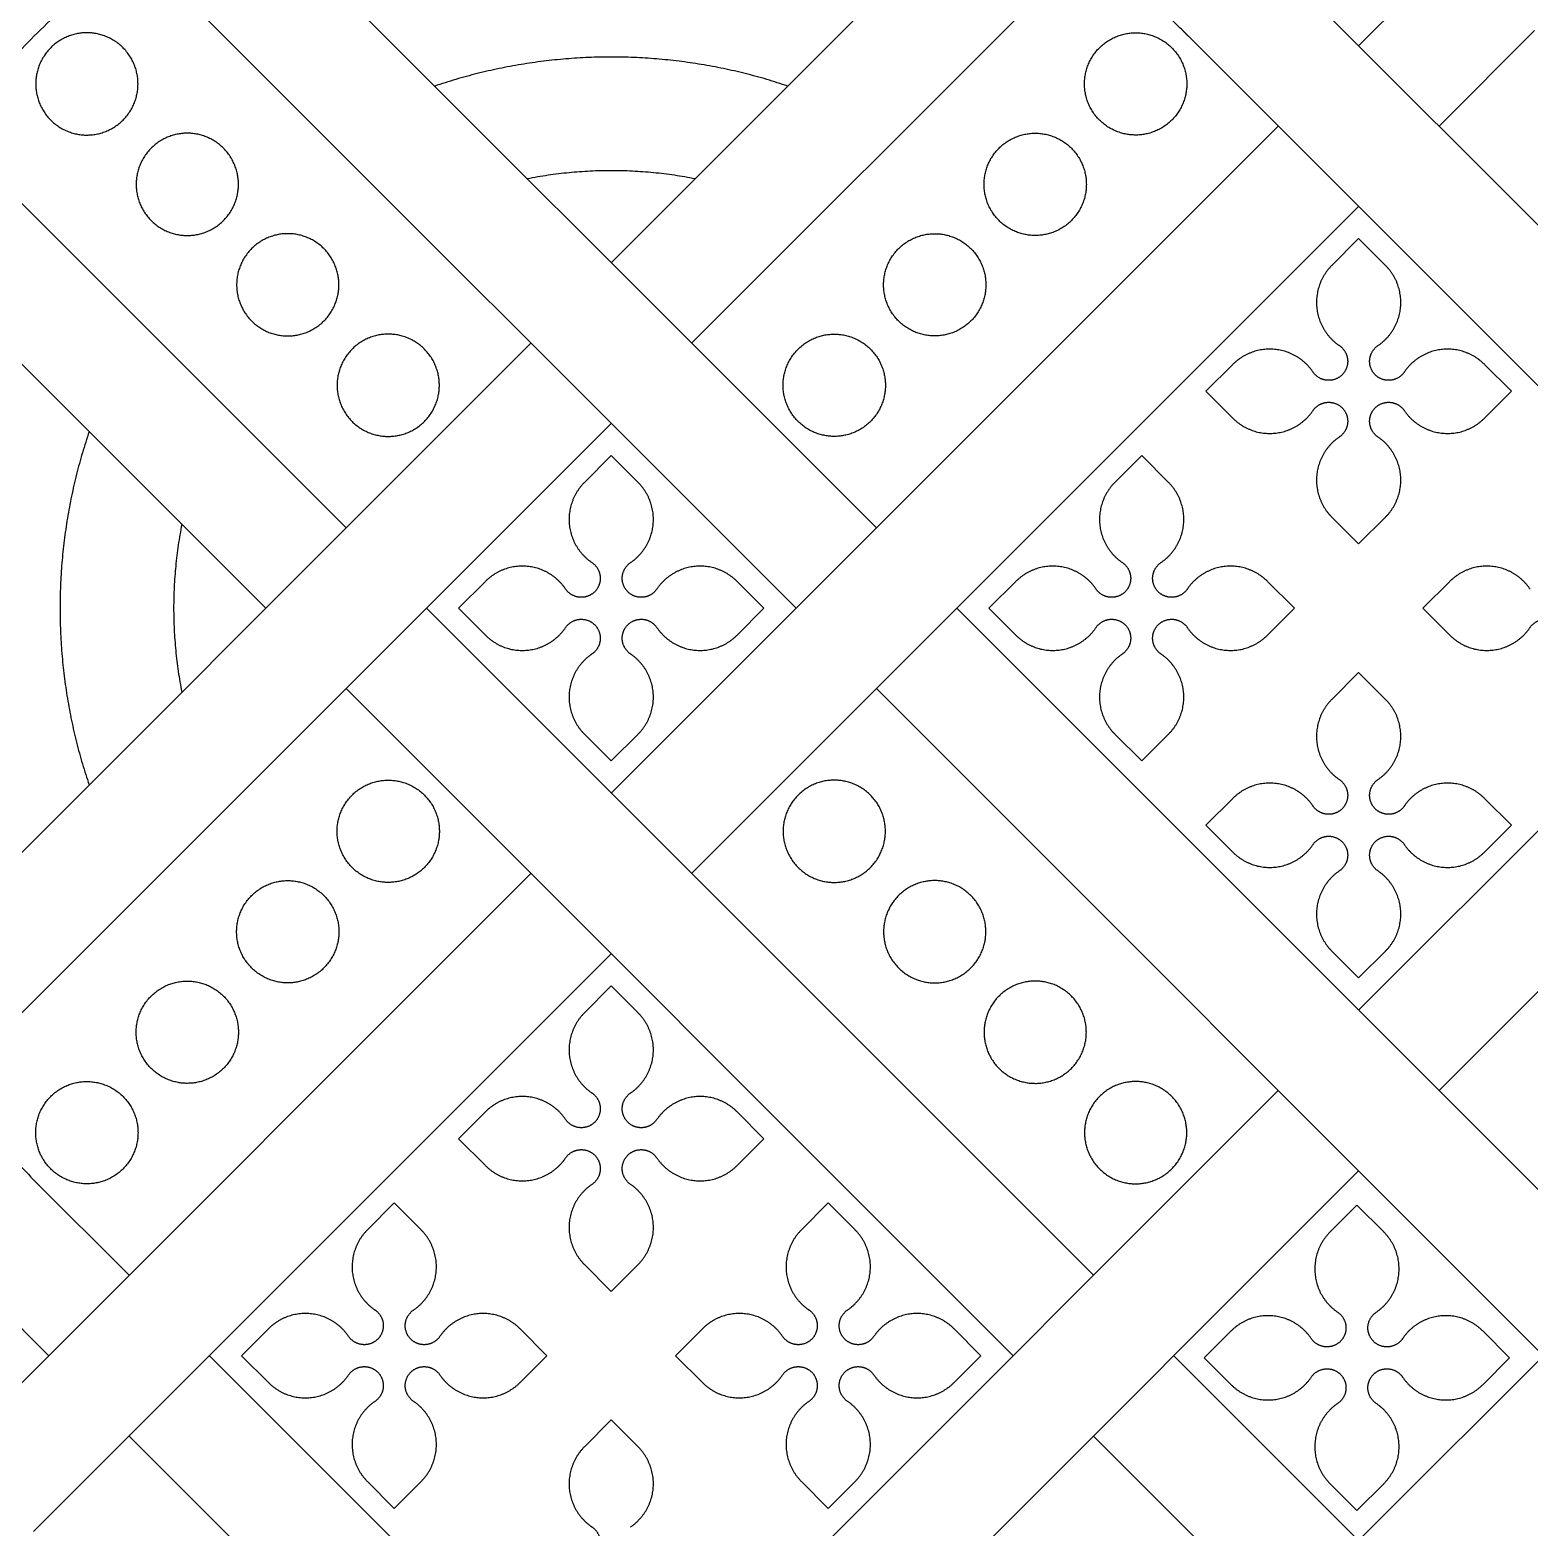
# Model space of a CAD drawing. Header units: millimetres. Extents: x -117 to 119, y -123 to 112.
# Drawn here: x -102.18 to -93.77, y 90.11 to 98.5 of the extents above; entities that cross this region are included whole.
import ezdxf

# ---------------------------------------------------------------- set-up
doc = ezdxf.new("R2010")
doc.units = ezdxf.units.MM
doc.header["$MEASUREMENT"] = 0
doc.layers.add('Layer 03', color=5, linetype='Continuous')

msp = doc.modelspace()

# ---------------------------------------------------------------- linework, layer by layer
at = {"layer": 'Layer 03'}
for p, q in [((-95.2518, 99.9653), (-98.4726, 96.7445)), ((-104.1198, 99.4187), (-100.4096, 95.7085)), ((-104.4981, 98.8961), (-100.86, 95.258)), ((-101.5839, 98.955), (-97.887, 95.258)), ((-95.2691, 98.9466), (-92.031, 95.7085)), ((-94.1984, 98.9466), (-94.7338, 98.4112)), ((-95.7196, 98.4961), (-92.4815, 95.258)), ((-93.748, 98.4961), (-94.2833, 97.9608)), ((-95.1842, 97.9608), (-98.9231, 94.222)), ((-94.7338, 97.5103), (-98.4726, 93.7715)), ((-94.7338, 97.3301), (-94.8843, 97.1797)), ((-94.5833, 97.1797), (-94.7338, 97.3301)), ((-90.995, 96.7445), (-94.7338, 93.0057)), ((-95.4392, 96.6247), (-95.5897, 96.4743)), ((-93.8779, 96.4743), (-94.0284, 96.6247)), ((-95.5897, 96.4743), (-95.4392, 96.3238)), ((-94.0284, 96.3238), (-93.8779, 96.4743)), ((-98.9231, 96.2941), (-102.62, 92.5972)), ((-90.5445, 96.2941), (-94.2833, 92.5553)), ((-98.9231, 96.1139), (-99.0735, 95.9634)), ((-98.7726, 95.9634), (-98.9231, 96.1139)), ((-95.95, 96.1139), (-96.1005, 95.9634)), ((-95.7995, 95.9634), (-95.95, 96.1139)), ((-94.8843, 95.7689), (-94.7338, 95.6184)), ((-94.7338, 95.6184), (-94.5833, 95.7689)), ((-99.6285, 95.4085), (-99.7789, 95.258)), ((-98.0672, 95.258), (-98.2177, 95.4085)), ((-96.6554, 95.4085), (-96.8059, 95.258)), ((-95.0941, 95.258), (-95.2446, 95.4085)), ((-94.2229, 95.4085), (-94.3734, 95.258)), ((-99.9591, 95.258), (-96.2203, 91.5192)), ((-99.7789, 95.258), (-99.6285, 95.1075)), ((-98.2177, 95.1075), (-98.0672, 95.258)), ((-96.8059, 95.258), (-96.6554, 95.1075)), ((-95.2446, 95.1075), (-95.0941, 95.258)), ((-94.3734, 95.258), (-94.2229, 95.1075)), ((-94.7338, 94.8977), (-94.8843, 94.7472)), ((-94.5833, 94.7472), (-94.7338, 94.8977)), ((-100.4096, 94.8076), (-96.6708, 91.0687)), ((-97.4365, 94.8076), (-93.6977, 91.0687)), ((-99.0735, 94.5526), (-98.9231, 94.4021)), ((-98.9231, 94.4021), (-98.7726, 94.5526)), ((-96.1005, 94.5526), (-95.95, 94.4021)), ((-95.95, 94.4021), (-95.7995, 94.5526)), ((-95.4392, 94.1923), (-95.5897, 94.0418)), ((-93.8779, 94.0418), (-94.0284, 94.1923)), ((-95.5897, 94.0418), (-95.4392, 93.8913)), ((-94.0284, 93.8913), (-93.8779, 94.0418)), ((-99.3735, 93.7715), (-102.6116, 90.5334)), ((-90.995, 93.7715), (-94.7338, 90.0327)), ((-94.8843, 93.3364), (-94.7338, 93.1859)), ((-94.7338, 93.1859), (-94.5833, 93.3364)), ((-98.9231, 93.321), (-102.1612, 90.0829)), ((-98.9231, 93.1409), (-99.0735, 92.9904)), ((-98.7726, 92.9904), (-98.9231, 93.1409)), ((-95.1842, 92.5553), (-98.9231, 88.8165)), ((-99.6285, 92.4355), (-99.7789, 92.285)), ((-98.0672, 92.285), (-98.2177, 92.4355)), ((-99.7789, 92.285), (-99.6285, 92.1345)), ((-98.2177, 92.1345), (-98.0672, 92.285)), ((-94.7338, 92.1048), (-98.4726, 88.366)), ((-100.1393, 91.9246), (-100.2898, 91.7741)), ((-99.9888, 91.7741), (-100.1393, 91.9246)), ((-97.7068, 91.9246), (-97.8573, 91.7741)), ((-97.5563, 91.7741), (-97.7068, 91.9246)), ((-94.7434, 91.9125), (-94.8939, 91.762)), ((-94.5929, 91.762), (-94.7434, 91.9125)), ((-102.6116, 91.6041), (-102.0763, 91.0687)), ((-99.0735, 91.5796), (-98.9231, 91.4291)), ((-98.9231, 91.4291), (-98.7726, 91.5796)), ((-100.8447, 91.2192), (-100.9952, 91.0687)), ((-99.2834, 91.0687), (-99.4339, 91.2192)), ((-98.4122, 91.2192), (-98.5627, 91.0687)), ((-96.8509, 91.0687), (-97.0014, 91.2192)), ((-95.4488, 91.2071), (-95.5993, 91.0566)), ((-93.8875, 91.0566), (-94.038, 91.2071)), ((-100.9952, 91.0687), (-100.8447, 90.9183)), ((-99.4339, 90.9183), (-99.2834, 91.0687)), ((-98.5627, 91.0687), (-98.4122, 90.9183)), ((-97.0014, 90.9183), (-96.8509, 91.0687)), ((-95.7698, 91.0687), (-92.031, 87.3299)), ((-95.5993, 91.0566), (-95.4488, 90.9061)), ((-94.038, 90.9061), (-93.8875, 91.0566)), ((-98.9231, 90.7084), (-99.0735, 90.5579)), ((-98.7726, 90.5579), (-98.9231, 90.7084)), ((-101.6258, 90.6183), (-97.887, 86.8795)), ((-96.2203, 90.6183), (-92.4815, 86.8795)), ((-100.2898, 90.3634), (-100.1393, 90.2129)), ((-100.1393, 90.2129), (-99.9888, 90.3634)), ((-97.8573, 90.3634), (-97.7068, 90.2129)), ((-97.7068, 90.2129), (-97.5563, 90.3634)), ((-94.8939, 90.3512), (-94.7434, 90.2007)), ((-94.7434, 90.2007), (-94.5929, 90.3512))]:
    msp.add_line(p, q, dxfattribs=at)
for points in [[(-95.7023, 100.4158), (-98.9231, 97.195)], [(-101.0263, 99.2983), (-97.4365, 95.7085)], [(-99.3735, 96.7445), (-102.9633, 93.1547)], [(-96.9861, 95.258), (-93.2473, 91.5192)], [(-102.1612, 92.0546), (-101.6258, 91.5192)], [(-101.1754, 91.0687), (-97.4365, 87.3299)]]:
    msp.add_lwpolyline(points, dxfattribs=at)
for points, weights in [([(-96.3503, 99.7677), (-100.3273, 102.0366), (-103.0756, 98.3745)], [1, 0.750018979203, 1]), ([(-96.8198, 99.2983), (-100.3168, 101.1188), (-102.62, 97.9189)], [1, 0.756104107262, 1]), ([(-95.7196, 98.4961), (-95.9729, 98.7468), (-96.2622, 98.955)], [1, 0.996953263329, 1]), ([(-95.685, 98.4615), (-95.7022, 98.4789), (-95.7196, 98.4961)], [1, 0.999985541836, 1]), ([(-97.9332, 98.1849), (-98.9231, 98.5197), (-99.913, 98.1849)], [1, 0.947288336176, 1]), ([(-98.4528, 97.6652), (-98.9231, 97.7571), (-99.3933, 97.6652)], [1, 0.9814504407, 1]), ([(-102.9633, 97.3613), (-104.4969, 94.4155), (-102.1612, 92.0546)], [1, 0.808028190682, 1]), ([(-101.8499, 96.2479), (-102.1847, 95.258), (-101.8499, 94.2681)], [1, 0.947288336176, 1]), ([(-101.3303, 95.7282), (-101.4221, 95.258), (-101.3303, 94.7878)], [1, 0.9814504407, 1]), ([(-102.1612, 92.0546), (-102.1439, 92.0371), (-102.1265, 92.0199)], [1, 0.999985541836, 1])]:
    msp.add_rational_spline(points, weights, degree=2, dxfattribs=at)
for points, weights, knots in [([(-102.149, 98.1973), (-102.149, 98.4839), (-101.8623, 98.4839), (-101.5756, 98.4839), (-101.5756, 98.1973), (-101.5756, 97.9106), (-101.8623, 97.9106), (-102.149, 97.9106), (-102.149, 98.1973)], [1, 0.707106781187, 1, 0.707106781187, 1, 0.707106781187, 1, 0.707106781187, 1], [0, 0, 0, 1.413717, 1.413717, 2.827433, 2.827433, 4.24115, 4.24115, 5.654867, 5.654867, 5.654867]), ([(-95.6971, 98.1973), (-95.6971, 98.4839), (-95.9838, 98.4839), (-96.2705, 98.4839), (-96.2705, 98.1973), (-96.2705, 97.9106), (-95.9838, 97.9106), (-95.6971, 97.9106), (-95.6971, 98.1973)], [1, 0.707106781187, 1, 0.707106781187, 1, 0.707106781187, 1, 0.707106781187, 1], [0, 0, 0, 1.413717, 1.413717, 2.827433, 2.827433, 4.24115, 4.24115, 5.654867, 5.654867, 5.654867]), ([(-101.5859, 97.6342), (-101.5859, 97.9209), (-101.2992, 97.9209), (-101.0126, 97.9209), (-101.0126, 97.6342), (-101.0126, 97.3475), (-101.2992, 97.3475), (-101.5859, 97.3475), (-101.5859, 97.6342)], [1, 0.707106781187, 1, 0.707106781187, 1, 0.707106781187, 1, 0.707106781187, 1], [0, 0, 0, 1.413717, 1.413717, 2.827433, 2.827433, 4.24115, 4.24115, 5.654867, 5.654867, 5.654867]), ([(-96.2602, 97.6342), (-96.2602, 97.9209), (-96.5469, 97.9209), (-96.8336, 97.9209), (-96.8336, 97.6342), (-96.8336, 97.3475), (-96.5469, 97.3475), (-96.2602, 97.3475), (-96.2602, 97.6342)], [1, 0.707106781187, 1, 0.707106781187, 1, 0.707106781187, 1, 0.707106781187, 1], [0, 0, 0, 1.413717, 1.413717, 2.827433, 2.827433, 4.24115, 4.24115, 5.654867, 5.654867, 5.654867]), ([(-101.0228, 97.0711), (-101.0228, 97.3578), (-100.7362, 97.3578), (-100.4495, 97.3578), (-100.4495, 97.0711), (-100.4495, 96.7845), (-100.7362, 96.7845), (-101.0228, 96.7845), (-101.0228, 97.0711)], [1, 0.707106781187, 1, 0.707106781187, 1, 0.707106781187, 1, 0.707106781187, 1], [0, 0, 0, 1.413717, 1.413717, 2.827433, 2.827433, 4.24115, 4.24115, 5.654867, 5.654867, 5.654867]), ([(-96.8233, 97.0711), (-96.8233, 97.3578), (-97.11, 97.3578), (-97.3966, 97.3578), (-97.3966, 97.0711), (-97.3966, 96.7845), (-97.11, 96.7845), (-96.8233, 96.7845), (-96.8233, 97.0711)], [1, 0.707106781187, 1, 0.707106781187, 1, 0.707106781187, 1, 0.707106781187, 1], [0, 0, 0, 1.413717, 1.413717, 2.827433, 2.827433, 4.24115, 4.24115, 5.654867, 5.654867, 5.654867]), ([(-94.8843, 97.1797), (-94.9817, 97.0822), (-94.9688, 96.9449), (-94.9558, 96.8077), (-94.8419, 96.7302)], [1, 0.904863889332, 1, 0.904863912014, 0.999999954636], [54.685112, 54.685112, 54.685112, 55.494117, 55.494117, 56.303123, 56.303123, 56.303123]), ([(-94.6257, 96.7302), (-94.5117, 96.8077), (-94.4988, 96.9449), (-94.4858, 97.0822), (-94.5833, 97.1797)], [0.999999954636, 0.904863912014, 1, 0.904863889332, 1], [51.730874, 51.730874, 51.730874, 52.53988, 52.53988, 53.348885, 53.348885, 53.348885]), ([(-100.4598, 96.508), (-100.4598, 96.7947), (-100.1731, 96.7947), (-99.8864, 96.7947), (-99.8864, 96.508), (-99.8864, 96.2214), (-100.1731, 96.2214), (-100.4598, 96.2214), (-100.4598, 96.508)], [1, 0.707106781187, 1, 0.707106781187, 1, 0.707106781187, 1, 0.707106781187, 1], [0, 0, 0, 1.413717, 1.413717, 2.827433, 2.827433, 4.24115, 4.24115, 5.654867, 5.654867, 5.654867]), ([(-97.3864, 96.508), (-97.3864, 96.7947), (-97.673, 96.7947), (-97.9597, 96.7947), (-97.9597, 96.508), (-97.9597, 96.2214), (-97.673, 96.2214), (-97.3864, 96.2214), (-97.3864, 96.508)], [1, 0.707106781187, 1, 0.707106781187, 1, 0.707106781187, 1, 0.707106781187, 1], [0, 0, 0, 1.413717, 1.413717, 2.827433, 2.827433, 4.24115, 4.24115, 5.654867, 5.654867, 5.654867]), ([(-94.9897, 96.5823), (-95.0672, 96.6963), (-95.2044, 96.7093), (-95.3417, 96.7222), (-95.4392, 96.6247)], [1, 0.904854530768, 1, 0.904854530768, 1], [57.47857, 57.47857, 57.47857, 58.287656, 58.287656, 59.096742, 59.096742, 59.096742]), ([(-94.8419, 96.7302), (-94.8004, 96.702), (-94.7957, 96.6522), (-94.791, 96.6023), (-94.8264, 96.5669), (-94.8618, 96.5315), (-94.9117, 96.5362), (-94.9615, 96.5409), (-94.9897, 96.5823)], [0.999999954625, 0.904841668341, 1, 0.904841645654, 1, 0.904841645654, 1, 0.904841645654, 1], [56.303123, 56.303123, 56.303123, 56.596984, 56.596984, 56.890846, 56.890846, 57.184708, 57.184708, 57.47857, 57.47857, 57.47857]), ([(-94.4779, 96.5823), (-94.506, 96.5409), (-94.5559, 96.5362), (-94.6058, 96.5315), (-94.6412, 96.5669), (-94.6766, 96.6023), (-94.6718, 96.6522), (-94.6671, 96.702), (-94.6257, 96.7302)], [0.999999954625, 0.904841668341, 1, 0.904841645653, 1, 0.904841645653, 1, 0.904841668341, 0.999999954625], [50.555428, 50.555428, 50.555428, 50.849289, 50.849289, 51.143151, 51.143151, 51.437013, 51.437013, 51.730874, 51.730874, 51.730874]), ([(-94.0284, 96.6247), (-94.1259, 96.7222), (-94.2631, 96.7093), (-94.4004, 96.6963), (-94.4779, 96.5823)], [1, 0.904854530768, 1, 0.904854553452, 0.999999954631], [48.937255, 48.937255, 48.937255, 49.746341, 49.746341, 50.555428, 50.555428, 50.555428]), ([(-95.4392, 96.3238), (-95.3417, 96.2263), (-95.2044, 96.2393), (-95.0672, 96.2522), (-94.9897, 96.3662)], [1, 0.904854530768, 1, 0.904854530768, 1], [60.432969, 60.432969, 60.432969, 61.242055, 61.242055, 62.051142, 62.051142, 62.051142]), ([(-94.9897, 96.3662), (-94.9615, 96.4076), (-94.9117, 96.4123), (-94.8618, 96.417), (-94.8264, 96.3816), (-94.791, 96.3462), (-94.7957, 96.2964), (-94.8004, 96.2465), (-94.8419, 96.2184)], [1, 0.904841645653, 1, 0.904841645653, 1, 0.904841645653, 1, 0.904841668341, 0.999999954625], [62.051142, 62.051142, 62.051142, 62.345003, 62.345003, 62.638865, 62.638865, 62.932727, 62.932727, 63.226588, 63.226588, 63.226588]), ([(-94.6257, 96.2184), (-94.6671, 96.2465), (-94.6718, 96.2964), (-94.6766, 96.3462), (-94.6412, 96.3816), (-94.6058, 96.417), (-94.5559, 96.4123), (-94.506, 96.4076), (-94.4779, 96.3662)], [0.999999954625, 0.904841668341, 1, 0.904841645653, 1, 0.904841645653, 1, 0.904841645653, 1], [44.807409, 44.807409, 44.807409, 45.101271, 45.101271, 45.395132, 45.395132, 45.688994, 45.688994, 45.982856, 45.982856, 45.982856]), ([(-94.4779, 96.3662), (-94.4004, 96.2522), (-94.2631, 96.2393), (-94.1259, 96.2263), (-94.0284, 96.3238)], [1, 0.904854530768, 1, 0.904854553452, 0.999999954631], [45.982856, 45.982856, 45.982856, 46.791942, 46.791942, 47.601028, 47.601028, 47.601028]), ([(-94.8419, 96.2184), (-94.9558, 96.1408), (-94.9688, 96.0036), (-94.9817, 95.8663), (-94.8843, 95.7689)], [0.999999954636, 0.904863912014, 1, 0.904863889332, 1], [40.235161, 40.235161, 40.235161, 41.044166, 41.044166, 41.853171, 41.853171, 41.853171]), ([(-94.5833, 95.7689), (-94.4858, 95.8663), (-94.4988, 96.0036), (-94.5117, 96.1408), (-94.6257, 96.2184)], [1, 0.904863889332, 1, 0.904863912014, 0.999999954636], [43.189398, 43.189398, 43.189398, 43.998404, 43.998404, 44.807409, 44.807409, 44.807409]), ([(-99.0735, 95.9634), (-99.171, 95.8659), (-99.1581, 95.7287), (-99.1451, 95.5915), (-99.0311, 95.5139)], [1, 0.904863889332, 1, 0.904863889332, 1], [31.693684, 31.693684, 31.693684, 32.50269, 32.50269, 33.311695, 33.311695, 33.311695]), ([(-98.815, 95.5139), (-98.701, 95.5915), (-98.6881, 95.7287), (-98.6751, 95.8659), (-98.7726, 95.9634)], [1, 0.904863889332, 1, 0.904863889332, 1], [28.739447, 28.739447, 28.739447, 29.548452, 29.548452, 30.357457, 30.357457, 30.357457]), ([(-96.1005, 95.9634), (-96.198, 95.8659), (-96.185, 95.7287), (-96.1721, 95.5915), (-96.0581, 95.5139)], [1, 0.904863889332, 1, 0.904863912014, 0.999999954636], [54.685112, 54.685112, 54.685112, 55.494117, 55.494117, 56.303123, 56.303123, 56.303123]), ([(-95.842, 95.5139), (-95.728, 95.5915), (-95.715, 95.7287), (-95.7021, 95.8659), (-95.7995, 95.9634)], [1, 0.904863889332, 1, 0.904863912014, 0.999999954636], [51.730874, 51.730874, 51.730874, 52.53988, 52.53988, 53.348885, 53.348885, 53.348885]), ([(-99.0311, 95.5139), (-98.9897, 95.4858), (-98.985, 95.4359), (-98.9803, 95.3861), (-99.0157, 95.3507), (-99.0511, 95.3153), (-99.1009, 95.32), (-99.1508, 95.3247), (-99.179, 95.3661)], [1, 0.904841645653, 1, 0.904841645653, 1, 0.904841645653, 1, 0.904841645653, 1], [33.311695, 33.311695, 33.311695, 33.605557, 33.605557, 33.899418, 33.899418, 34.19328, 34.19328, 34.487142, 34.487142, 34.487142]), ([(-98.6672, 95.3661), (-98.6953, 95.3247), (-98.7452, 95.32), (-98.795, 95.3153), (-98.8304, 95.3507), (-98.8658, 95.3861), (-98.8611, 95.4359), (-98.8564, 95.4858), (-98.815, 95.5139)], [1, 0.904841645653, 1, 0.904841645653, 1, 0.904841645653, 1, 0.904841645653, 1], [27.564, 27.564, 27.564, 27.857861, 27.857861, 28.151723, 28.151723, 28.445585, 28.445585, 28.739447, 28.739447, 28.739447]), ([(-96.0581, 95.5139), (-96.0167, 95.4858), (-96.012, 95.4359), (-96.0072, 95.3861), (-96.0426, 95.3507), (-96.0781, 95.3153), (-96.1279, 95.32), (-96.1778, 95.3247), (-96.2059, 95.3661)], [0.999999954625, 0.904841668341, 1, 0.904841645654, 1, 0.904841645654, 1, 0.904841645654, 1], [56.303123, 56.303123, 56.303123, 56.596984, 56.596984, 56.890846, 56.890846, 57.184708, 57.184708, 57.47857, 57.47857, 57.47857]), ([(-95.6941, 95.3661), (-95.7223, 95.3247), (-95.7721, 95.32), (-95.822, 95.3153), (-95.8574, 95.3507), (-95.8928, 95.3861), (-95.8881, 95.4359), (-95.8834, 95.4858), (-95.842, 95.5139)], [0.999999954625, 0.904841668341, 1, 0.904841645653, 1, 0.904841645653, 1, 0.904841645653, 1], [50.555428, 50.555428, 50.555428, 50.849289, 50.849289, 51.143151, 51.143151, 51.437013, 51.437013, 51.730874, 51.730874, 51.730874]), ([(-99.179, 95.3661), (-99.2565, 95.4801), (-99.3937, 95.493), (-99.531, 95.506), (-99.6285, 95.4085)], [1, 0.904854530768, 1, 0.904854530768, 1], [34.487142, 34.487142, 34.487142, 35.296228, 35.296228, 36.105314, 36.105314, 36.105314]), ([(-98.2177, 95.4085), (-98.3151, 95.506), (-98.4524, 95.493), (-98.5896, 95.4801), (-98.6672, 95.3661)], [1, 0.904854530768, 1, 0.904854530768, 1], [25.945827, 25.945827, 25.945827, 26.754913, 26.754913, 27.564, 27.564, 27.564]), ([(-96.2059, 95.3661), (-96.2834, 95.4801), (-96.4207, 95.493), (-96.5579, 95.506), (-96.6554, 95.4085)], [1, 0.904854530768, 1, 0.904854553452, 0.999999954631], [57.47857, 57.47857, 57.47857, 58.287656, 58.287656, 59.096742, 59.096742, 59.096742]), ([(-95.2446, 95.4085), (-95.3421, 95.506), (-95.4794, 95.493), (-95.6166, 95.4801), (-95.6941, 95.3661)], [1, 0.904854530768, 1, 0.904854553452, 0.999999954631], [48.937255, 48.937255, 48.937255, 49.746341, 49.746341, 50.555428, 50.555428, 50.555428]), ([(-93.7734, 95.3661), (-93.851, 95.4801), (-93.9882, 95.493), (-94.1255, 95.506), (-94.2229, 95.4085)], [1, 0.904854530768, 1, 0.904854553452, 0.999999954631], [57.47857, 57.47857, 57.47857, 58.287656, 58.287656, 59.096742, 59.096742, 59.096742]), ([(-99.179, 95.15), (-99.1508, 95.1914), (-99.1009, 95.1961), (-99.0511, 95.2008), (-99.0157, 95.1654), (-98.9803, 95.13), (-98.985, 95.0801), (-98.9897, 95.0303), (-99.0311, 95.0021)], [1, 0.904841645653, 1, 0.904841645653, 1, 0.904841645653, 1, 0.904841645653, 1], [39.059714, 39.059714, 39.059714, 39.353575, 39.353575, 39.647437, 39.647437, 39.941299, 39.941299, 40.235161, 40.235161, 40.235161]), ([(-98.815, 95.0021), (-98.8564, 95.0303), (-98.8611, 95.0801), (-98.8658, 95.13), (-98.8304, 95.1654), (-98.795, 95.2008), (-98.7452, 95.1961), (-98.6953, 95.1914), (-98.6672, 95.15)], [1, 0.904841645653, 1, 0.904841645653, 1, 0.904841645653, 1, 0.904841645653, 1], [21.815981, 21.815981, 21.815981, 22.109843, 22.109843, 22.403704, 22.403704, 22.697566, 22.697566, 22.991428, 22.991428, 22.991428]), ([(-96.2059, 95.15), (-96.1778, 95.1914), (-96.1279, 95.1961), (-96.0781, 95.2008), (-96.0426, 95.1654), (-96.0072, 95.13), (-96.012, 95.0801), (-96.0167, 95.0303), (-96.0581, 95.0021)], [1, 0.904841645654, 1, 0.904841645654, 1, 0.904841645654, 1, 0.904841645654, 1], [62.051142, 62.051142, 62.051142, 62.345003, 62.345003, 62.638865, 62.638865, 62.932727, 62.932727, 63.226588, 63.226588, 63.226588]), ([(-95.842, 95.0021), (-95.8834, 95.0303), (-95.8881, 95.0801), (-95.8928, 95.13), (-95.8574, 95.1654), (-95.822, 95.2008), (-95.7721, 95.1961), (-95.7223, 95.1914), (-95.6941, 95.15)], [1, 0.904841645653, 1, 0.904841645653, 1, 0.904841645653, 1, 0.904841645653, 1], [44.807409, 44.807409, 44.807409, 45.101271, 45.101271, 45.395132, 45.395132, 45.688994, 45.688994, 45.982856, 45.982856, 45.982856]), ([(-93.7734, 95.15), (-93.7453, 95.1914), (-93.6954, 95.1961), (-93.6456, 95.2008), (-93.6102, 95.1654), (-93.5748, 95.13), (-93.5795, 95.0801), (-93.5842, 95.0303), (-93.6256, 95.0021)], [0.999999954625, 0.904841668341, 1, 0.904841645653, 1, 0.904841645653, 1, 0.904841645653, 1], [62.051142, 62.051142, 62.051142, 62.345003, 62.345003, 62.638865, 62.638865, 62.932727, 62.932727, 63.226588, 63.226588, 63.226588]), ([(-99.6285, 95.1075), (-99.531, 95.0101), (-99.3937, 95.023), (-99.2565, 95.036), (-99.179, 95.15)], [1, 0.904854530768, 1, 0.904854530768, 1], [37.441541, 37.441541, 37.441541, 38.250627, 38.250627, 39.059714, 39.059714, 39.059714]), ([(-98.6672, 95.15), (-98.5896, 95.036), (-98.4524, 95.023), (-98.3151, 95.0101), (-98.2177, 95.1075)], [1, 0.904854530768, 1, 0.904854530768, 1], [22.991428, 22.991428, 22.991428, 23.800514, 23.800514, 24.6096, 24.6096, 24.6096]), ([(-96.6554, 95.1075), (-96.5579, 95.0101), (-96.4207, 95.023), (-96.2834, 95.036), (-96.2059, 95.15)], [1, 0.904854530768, 1, 0.904854530768, 1], [60.432969, 60.432969, 60.432969, 61.242055, 61.242055, 62.051142, 62.051142, 62.051142]), ([(-95.6941, 95.15), (-95.6166, 95.036), (-95.4794, 95.023), (-95.3421, 95.0101), (-95.2446, 95.1075)], [1, 0.904854530768, 1, 0.904854530768, 1], [45.982856, 45.982856, 45.982856, 46.791942, 46.791942, 47.601028, 47.601028, 47.601028]), ([(-94.2229, 95.1075), (-94.1255, 95.0101), (-93.9882, 95.023), (-93.851, 95.036), (-93.7734, 95.15)], [1, 0.904854530768, 1, 0.904854553452, 0.999999954631], [60.432969, 60.432969, 60.432969, 61.242055, 61.242055, 62.051142, 62.051142, 62.051142]), ([(-99.0311, 95.0021), (-99.1451, 94.9246), (-99.1581, 94.7873), (-99.171, 94.6501), (-99.0735, 94.5526)], [1, 0.904863889332, 1, 0.904863889332, 1], [40.235161, 40.235161, 40.235161, 41.044166, 41.044166, 41.853171, 41.853171, 41.853171]), ([(-98.7726, 94.5526), (-98.6751, 94.6501), (-98.6881, 94.7873), (-98.701, 94.9246), (-98.815, 95.0021)], [1, 0.904863889332, 1, 0.904863889332, 1], [20.19797, 20.19797, 20.19797, 21.006976, 21.006976, 21.815981, 21.815981, 21.815981]), ([(-96.0581, 95.0021), (-96.1721, 94.9246), (-96.185, 94.7873), (-96.198, 94.6501), (-96.1005, 94.5526)], [1, 0.904863889332, 1, 0.904863912014, 0.999999954636], [40.235161, 40.235161, 40.235161, 41.044166, 41.044166, 41.853171, 41.853171, 41.853171]), ([(-95.7995, 94.5526), (-95.7021, 94.6501), (-95.715, 94.7873), (-95.728, 94.9246), (-95.842, 95.0021)], [1, 0.904863889332, 1, 0.904863912014, 0.999999954636], [43.189398, 43.189398, 43.189398, 43.998404, 43.998404, 44.807409, 44.807409, 44.807409]), ([(-94.8843, 94.7472), (-94.9817, 94.6497), (-94.9688, 94.5125), (-94.9558, 94.3752), (-94.8419, 94.2977)], [1, 0.904863889332, 1, 0.904863912014, 0.999999954636], [54.685112, 54.685112, 54.685112, 55.494117, 55.494117, 56.303123, 56.303123, 56.303123]), ([(-94.6257, 94.2977), (-94.5117, 94.3752), (-94.4988, 94.5125), (-94.4858, 94.6497), (-94.5833, 94.7472)], [0.999999954636, 0.904863912014, 1, 0.904863912014, 0.999999954636], [51.730874, 51.730874, 51.730874, 52.53988, 52.53988, 53.348885, 53.348885, 53.348885]), ([(-99.8864, 94.008), (-99.8864, 94.2947), (-100.1731, 94.2947), (-100.4598, 94.2947), (-100.4598, 94.008), (-100.4598, 93.7213), (-100.1731, 93.7213), (-99.8864, 93.7213), (-99.8864, 94.008)], [1, 0.707106781187, 1, 0.707106781187, 1, 0.707106781187, 1, 0.707106781187, 1], [0, 0, 0, 1.413717, 1.413717, 2.827433, 2.827433, 4.24115, 4.24115, 5.654867, 5.654867, 5.654867]), ([(-97.9597, 94.008), (-97.9597, 94.2947), (-97.673, 94.2947), (-97.3864, 94.2947), (-97.3864, 94.008), (-97.3864, 93.7213), (-97.673, 93.7213), (-97.9597, 93.7213), (-97.9597, 94.008)], [1, 0.707106781187, 1, 0.707106781187, 1, 0.707106781187, 1, 0.707106781187, 1], [0, 0, 0, 1.413717, 1.413717, 2.827433, 2.827433, 4.24115, 4.24115, 5.654867, 5.654867, 5.654867]), ([(-94.9897, 94.1498), (-95.0672, 94.2638), (-95.2044, 94.2768), (-95.3417, 94.2897), (-95.4392, 94.1923)], [1, 0.904854530767, 1, 0.904854553452, 0.999999954631], [57.47857, 57.47857, 57.47857, 58.287656, 58.287656, 59.096742, 59.096742, 59.096742]), ([(-94.8419, 94.2977), (-94.8004, 94.2695), (-94.7957, 94.2197), (-94.791, 94.1698), (-94.8264, 94.1344), (-94.8618, 94.099), (-94.9117, 94.1037), (-94.9615, 94.1084), (-94.9897, 94.1498)], [0.999999954625, 0.904841668341, 1, 0.904841645653, 1, 0.904841645653, 1, 0.904841645653, 1], [56.303123, 56.303123, 56.303123, 56.596984, 56.596984, 56.890846, 56.890846, 57.184708, 57.184708, 57.47857, 57.47857, 57.47857]), ([(-94.4779, 94.1498), (-94.506, 94.1084), (-94.5559, 94.1037), (-94.6058, 94.099), (-94.6412, 94.1344), (-94.6766, 94.1698), (-94.6718, 94.2197), (-94.6671, 94.2695), (-94.6257, 94.2977)], [0.999999954625, 0.904841668341, 1, 0.904841645653, 1, 0.904841645653, 1, 0.904841668341, 0.999999954625], [50.555428, 50.555428, 50.555428, 50.849289, 50.849289, 51.143151, 51.143151, 51.437013, 51.437013, 51.730874, 51.730874, 51.730874]), ([(-94.0284, 94.1923), (-94.1259, 94.2897), (-94.2631, 94.2768), (-94.4004, 94.2638), (-94.4779, 94.1498)], [1, 0.904854530768, 1, 0.904854553452, 0.999999954631], [48.937255, 48.937255, 48.937255, 49.746341, 49.746341, 50.555428, 50.555428, 50.555428]), ([(-95.4392, 93.8913), (-95.3417, 93.7938), (-95.2044, 93.8068), (-95.0672, 93.8197), (-94.9897, 93.9337)], [1, 0.904854530768, 1, 0.904854530768, 1], [60.432969, 60.432969, 60.432969, 61.242055, 61.242055, 62.051142, 62.051142, 62.051142]), ([(-94.9897, 93.9337), (-94.9615, 93.9751), (-94.9117, 93.9798), (-94.8618, 93.9845), (-94.8264, 93.9491), (-94.791, 93.9137), (-94.7957, 93.8639), (-94.8004, 93.814), (-94.8419, 93.7859)], [1, 0.904841645653, 1, 0.904841645653, 1, 0.904841645653, 1, 0.904841645653, 1], [62.051142, 62.051142, 62.051142, 62.345003, 62.345003, 62.638865, 62.638865, 62.932727, 62.932727, 63.226588, 63.226588, 63.226588]), ([(-94.6257, 93.7859), (-94.6671, 93.814), (-94.6718, 93.8639), (-94.6766, 93.9137), (-94.6412, 93.9491), (-94.6058, 93.9845), (-94.5559, 93.9798), (-94.506, 93.9751), (-94.4779, 93.9337)], [1, 0.904841645653, 1, 0.904841645653, 1, 0.904841645653, 1, 0.904841645653, 1], [44.807409, 44.807409, 44.807409, 45.101271, 45.101271, 45.395132, 45.395132, 45.688994, 45.688994, 45.982856, 45.982856, 45.982856]), ([(-94.4779, 93.9337), (-94.4004, 93.8197), (-94.2631, 93.8068), (-94.1259, 93.7938), (-94.0284, 93.8913)], [1, 0.904854530768, 1, 0.904854530768, 1], [45.982856, 45.982856, 45.982856, 46.791942, 46.791942, 47.601028, 47.601028, 47.601028]), ([(-94.8419, 93.7859), (-94.9558, 93.7083), (-94.9688, 93.5711), (-94.9817, 93.4339), (-94.8843, 93.3364)], [1, 0.904863889332, 1, 0.904863889332, 1], [40.235161, 40.235161, 40.235161, 41.044166, 41.044166, 41.853171, 41.853171, 41.853171]), ([(-94.5833, 93.3364), (-94.4858, 93.4339), (-94.4988, 93.5711), (-94.5117, 93.7083), (-94.6257, 93.7859)], [0.999999954636, 0.904863912014, 1, 0.904863889332, 1], [43.189398, 43.189398, 43.189398, 43.998403, 43.998403, 44.807409, 44.807409, 44.807409]), ([(-100.4495, 93.4449), (-100.4495, 93.7316), (-100.7362, 93.7316), (-101.0228, 93.7316), (-101.0228, 93.4449), (-101.0228, 93.1583), (-100.7362, 93.1583), (-100.4495, 93.1583), (-100.4495, 93.4449)], [1, 0.707106781187, 1, 0.707106781187, 1, 0.707106781187, 1, 0.707106781187, 1], [0, 0, 0, 1.413717, 1.413717, 2.827433, 2.827433, 4.24115, 4.24115, 5.654867, 5.654867, 5.654867]), ([(-97.3966, 93.4449), (-97.3966, 93.7316), (-97.11, 93.7316), (-96.8233, 93.7316), (-96.8233, 93.4449), (-96.8233, 93.1583), (-97.11, 93.1583), (-97.3966, 93.1583), (-97.3966, 93.4449)], [1, 0.707106781187, 1, 0.707106781187, 1, 0.707106781187, 1, 0.707106781187, 1], [0, 0, 0, 1.413717, 1.413717, 2.827433, 2.827433, 4.24115, 4.24115, 5.654867, 5.654867, 5.654867]), ([(-101.0126, 92.8818), (-101.0126, 93.1685), (-101.2992, 93.1685), (-101.5859, 93.1685), (-101.5859, 92.8818), (-101.5859, 92.5952), (-101.2992, 92.5952), (-101.0126, 92.5952), (-101.0126, 92.8818)], [1, 0.707106781187, 1, 0.707106781187, 1, 0.707106781187, 1, 0.707106781187, 1], [0, 0, 0, 1.413717, 1.413717, 2.827433, 2.827433, 4.24115, 4.24115, 5.654867, 5.654867, 5.654867]), ([(-96.8336, 92.8818), (-96.8336, 93.1685), (-96.5469, 93.1685), (-96.2602, 93.1685), (-96.2602, 92.8818), (-96.2602, 92.5952), (-96.5469, 92.5952), (-96.8336, 92.5952), (-96.8336, 92.8818)], [1, 0.707106781187, 1, 0.707106781187, 1, 0.707106781187, 1, 0.707106781187, 1], [0, 0, 0, 1.413717, 1.413717, 2.827433, 2.827433, 4.24115, 4.24115, 5.654867, 5.654867, 5.654867]), ([(-99.0735, 92.9904), (-99.171, 92.8929), (-99.1581, 92.7557), (-99.1451, 92.6184), (-99.0311, 92.5409)], [1, 0.904863889332, 1, 0.904863912014, 0.999999954636], [54.685112, 54.685112, 54.685112, 55.494117, 55.494117, 56.303123, 56.303123, 56.303123]), ([(-98.815, 92.5409), (-98.701, 92.6184), (-98.6881, 92.7557), (-98.6751, 92.8929), (-98.7726, 92.9904)], [0.999999954636, 0.904863912014, 1, 0.904863889332, 1], [51.730874, 51.730874, 51.730874, 52.53988, 52.53988, 53.348885, 53.348885, 53.348885]), ([(-101.5756, 92.3188), (-101.5756, 92.6054), (-101.8623, 92.6054), (-102.149, 92.6054), (-102.149, 92.3188), (-102.149, 92.0321), (-101.8623, 92.0321), (-101.5756, 92.0321), (-101.5756, 92.3188)], [1, 0.707106781187, 1, 0.707106781187, 1, 0.707106781187, 1, 0.707106781187, 1], [0, 0, 0, 1.413717, 1.413717, 2.827433, 2.827433, 4.24115, 4.24115, 5.654867, 5.654867, 5.654867]), ([(-96.2705, 92.3188), (-96.2705, 92.6054), (-95.9838, 92.6054), (-95.6971, 92.6054), (-95.6971, 92.3188), (-95.6971, 92.0321), (-95.9838, 92.0321), (-96.2705, 92.0321), (-96.2705, 92.3188)], [1, 0.707106781187, 1, 0.707106781187, 1, 0.707106781187, 1, 0.707106781187, 1], [0, 0, 0, 1.413717, 1.413717, 2.827433, 2.827433, 4.24115, 4.24115, 5.654867, 5.654867, 5.654867]), ([(-99.179, 92.393), (-99.2565, 92.507), (-99.3937, 92.52), (-99.531, 92.5329), (-99.6285, 92.4355)], [1, 0.904854530768, 1, 0.904854530768, 1], [57.47857, 57.47857, 57.47857, 58.287656, 58.287656, 59.096742, 59.096742, 59.096742]), ([(-99.0311, 92.5409), (-98.9897, 92.5128), (-98.985, 92.4629), (-98.9803, 92.413), (-99.0157, 92.3776), (-99.0511, 92.3422), (-99.1009, 92.3469), (-99.1508, 92.3516), (-99.179, 92.393)], [0.999999954625, 0.904841668341, 1, 0.904841645654, 1, 0.904841645654, 1, 0.904841645654, 1], [56.303123, 56.303123, 56.303123, 56.596984, 56.596984, 56.890846, 56.890846, 57.184708, 57.184708, 57.47857, 57.47857, 57.47857]), ([(-98.6672, 92.393), (-98.6953, 92.3516), (-98.7452, 92.3469), (-98.795, 92.3422), (-98.8304, 92.3776), (-98.8658, 92.413), (-98.8611, 92.4629), (-98.8564, 92.5128), (-98.815, 92.5409)], [0.999999954625, 0.904841668341, 1, 0.904841645653, 1, 0.904841645653, 1, 0.904841668341, 0.999999954625], [50.555428, 50.555428, 50.555428, 50.849289, 50.849289, 51.143151, 51.143151, 51.437013, 51.437013, 51.730874, 51.730874, 51.730874]), ([(-98.2177, 92.4355), (-98.3151, 92.5329), (-98.4524, 92.52), (-98.5896, 92.507), (-98.6672, 92.393)], [1, 0.904854530768, 1, 0.904854553452, 0.999999954631], [48.937255, 48.937255, 48.937255, 49.746341, 49.746341, 50.555428, 50.555428, 50.555428]), ([(-99.6285, 92.1345), (-99.531, 92.037), (-99.3937, 92.05), (-99.2565, 92.0629), (-99.179, 92.1769)], [1, 0.904854530768, 1, 0.904854530768, 1], [60.432969, 60.432969, 60.432969, 61.242055, 61.242055, 62.051142, 62.051142, 62.051142]), ([(-99.179, 92.1769), (-99.1508, 92.2184), (-99.1009, 92.2231), (-99.0511, 92.2278), (-99.0157, 92.1923), (-98.9803, 92.1569), (-98.985, 92.1071), (-98.9897, 92.0572), (-99.0311, 92.0291)], [1, 0.904841645653, 1, 0.904841645653, 1, 0.904841645653, 1, 0.904841668341, 0.999999954625], [62.051142, 62.051142, 62.051142, 62.345003, 62.345003, 62.638865, 62.638865, 62.932727, 62.932727, 63.226588, 63.226588, 63.226588]), ([(-98.815, 92.0291), (-98.8564, 92.0572), (-98.8611, 92.1071), (-98.8658, 92.1569), (-98.8304, 92.1923), (-98.795, 92.2278), (-98.7452, 92.2231), (-98.6953, 92.2184), (-98.6672, 92.1769)], [0.999999954625, 0.904841668341, 1, 0.904841645653, 1, 0.904841645653, 1, 0.904841645653, 1], [44.807409, 44.807409, 44.807409, 45.101271, 45.101271, 45.395132, 45.395132, 45.688994, 45.688994, 45.982856, 45.982856, 45.982856]), ([(-98.6672, 92.1769), (-98.5896, 92.0629), (-98.4524, 92.05), (-98.3151, 92.037), (-98.2177, 92.1345)], [1, 0.904854530768, 1, 0.904854553452, 0.999999954631], [45.982856, 45.982856, 45.982856, 46.791942, 46.791942, 47.601028, 47.601028, 47.601028]), ([(-99.0311, 92.0291), (-99.1451, 91.9516), (-99.1581, 91.8143), (-99.171, 91.6771), (-99.0735, 91.5796)], [0.999999954636, 0.904863912014, 1, 0.904863889332, 1], [40.235161, 40.235161, 40.235161, 41.044166, 41.044166, 41.853171, 41.853171, 41.853171]), ([(-98.7726, 91.5796), (-98.6751, 91.6771), (-98.6881, 91.8143), (-98.701, 91.9516), (-98.815, 92.0291)], [1, 0.904863889332, 1, 0.904863912014, 0.999999954636], [43.189398, 43.189398, 43.189398, 43.998404, 43.998404, 44.807409, 44.807409, 44.807409]), ([(-100.2898, 91.7741), (-100.3873, 91.6767), (-100.3743, 91.5394), (-100.3614, 91.4022), (-100.2474, 91.3247)], [1, 0.904863889332, 1, 0.904863912014, 0.999999954636], [54.685112, 54.685112, 54.685112, 55.494117, 55.494117, 56.303123, 56.303123, 56.303123]), ([(-100.0312, 91.3247), (-99.9172, 91.4022), (-99.9043, 91.5394), (-99.8913, 91.6767), (-99.9888, 91.7741)], [1, 0.904863889332, 1, 0.904863912014, 0.999999954636], [51.730874, 51.730874, 51.730874, 52.53988, 52.53988, 53.348885, 53.348885, 53.348885]), ([(-97.8573, 91.7741), (-97.9548, 91.6767), (-97.9418, 91.5394), (-97.9289, 91.4022), (-97.8149, 91.3247)], [1, 0.904863889332, 1, 0.904863889332, 1], [54.685112, 54.685112, 54.685112, 55.494117, 55.494117, 56.303123, 56.303123, 56.303123]), ([(-97.5987, 91.3247), (-97.4848, 91.4022), (-97.4718, 91.5394), (-97.4589, 91.6767), (-97.5563, 91.7741)], [0.999999954636, 0.904863912014, 1, 0.904863889332, 1], [51.730874, 51.730874, 51.730874, 52.53988, 52.53988, 53.348885, 53.348885, 53.348885]), ([(-94.8939, 91.762), (-94.9914, 91.6645), (-94.9784, 91.5273), (-94.9655, 91.39), (-94.8515, 91.3125)], [1, 0.904863889332, 1, 0.904863889332, 1], [31.693684, 31.693684, 31.693684, 32.50269, 32.50269, 33.311695, 33.311695, 33.311695]), ([(-94.6353, 91.3125), (-94.5213, 91.39), (-94.5084, 91.5273), (-94.4954, 91.6645), (-94.5929, 91.762)], [1, 0.904863889332, 1, 0.904863889332, 1], [28.739447, 28.739447, 28.739447, 29.548452, 29.548452, 30.357457, 30.357457, 30.357457]), ([(-100.2474, 91.3247), (-100.206, 91.2965), (-100.2012, 91.2467), (-100.1965, 91.1968), (-100.2319, 91.1614), (-100.2673, 91.126), (-100.3172, 91.1307), (-100.367, 91.1354), (-100.3952, 91.1768)], [0.999999954625, 0.904841668341, 1, 0.904841645654, 1, 0.904841645654, 1, 0.904841645654, 1], [56.303123, 56.303123, 56.303123, 56.596984, 56.596984, 56.890846, 56.890846, 57.184708, 57.184708, 57.47857, 57.47857, 57.47857]), ([(-99.8834, 91.1768), (-99.9116, 91.1354), (-99.9614, 91.1307), (-100.0113, 91.126), (-100.0467, 91.1614), (-100.0821, 91.1968), (-100.0774, 91.2467), (-100.0726, 91.2965), (-100.0312, 91.3247)], [0.999999954625, 0.904841668341, 1, 0.904841645653, 1, 0.904841645653, 1, 0.904841645653, 1], [50.555428, 50.555428, 50.555428, 50.849289, 50.849289, 51.143151, 51.143151, 51.437013, 51.437013, 51.730874, 51.730874, 51.730874]), ([(-97.8149, 91.3247), (-97.7735, 91.2965), (-97.7688, 91.2467), (-97.764, 91.1968), (-97.7994, 91.1614), (-97.8348, 91.126), (-97.8847, 91.1307), (-97.9346, 91.1354), (-97.9627, 91.1768)], [1, 0.904841645654, 1, 0.904841645654, 1, 0.904841645654, 1, 0.904841645654, 1], [56.303123, 56.303123, 56.303123, 56.596985, 56.596985, 56.890846, 56.890846, 57.184708, 57.184708, 57.47857, 57.47857, 57.47857]), ([(-97.4509, 91.1768), (-97.4791, 91.1354), (-97.5289, 91.1307), (-97.5788, 91.126), (-97.6142, 91.1614), (-97.6496, 91.1968), (-97.6449, 91.2467), (-97.6402, 91.2965), (-97.5987, 91.3247)], [1, 0.904841645653, 1, 0.904841645653, 1, 0.904841645653, 1, 0.904841668341, 0.999999954625], [50.555428, 50.555428, 50.555428, 50.849289, 50.849289, 51.143151, 51.143151, 51.437013, 51.437013, 51.730874, 51.730874, 51.730874]), ([(-94.8515, 91.3125), (-94.8101, 91.2844), (-94.8053, 91.2345), (-94.8006, 91.1847), (-94.836, 91.1492), (-94.8714, 91.1138), (-94.9213, 91.1185), (-94.9711, 91.1232), (-94.9993, 91.1646)], [1, 0.904841645653, 1, 0.904841645653, 1, 0.904841645653, 1, 0.904841645653, 1], [33.311695, 33.311695, 33.311695, 33.605557, 33.605557, 33.899418, 33.899418, 34.19328, 34.19328, 34.487142, 34.487142, 34.487142]), ([(-94.4875, 91.1646), (-94.5157, 91.1232), (-94.5655, 91.1185), (-94.6154, 91.1138), (-94.6508, 91.1492), (-94.6862, 91.1847), (-94.6815, 91.2345), (-94.6767, 91.2844), (-94.6353, 91.3125)], [1, 0.904841645653, 1, 0.904841645653, 1, 0.904841645653, 1, 0.904841645653, 1], [27.564, 27.564, 27.564, 27.857861, 27.857861, 28.151723, 28.151723, 28.445585, 28.445585, 28.739447, 28.739447, 28.739447]), ([(-100.3952, 91.1768), (-100.4727, 91.2908), (-100.61, 91.3038), (-100.7472, 91.3167), (-100.8447, 91.2192)], [1, 0.904854530768, 1, 0.904854553452, 0.999999954631], [57.47857, 57.47857, 57.47857, 58.287656, 58.287656, 59.096742, 59.096742, 59.096742]), ([(-99.4339, 91.2192), (-99.5314, 91.3167), (-99.6686, 91.3038), (-99.8059, 91.2908), (-99.8834, 91.1768)], [1, 0.904854530768, 1, 0.904854553452, 0.999999954631], [48.937255, 48.937255, 48.937255, 49.746341, 49.746341, 50.555428, 50.555428, 50.555428]), ([(-97.9627, 91.1768), (-98.0402, 91.2908), (-98.1775, 91.3038), (-98.3147, 91.3167), (-98.4122, 91.2192)], [1, 0.904854530768, 1, 0.904854553452, 0.999999954631], [57.47857, 57.47857, 57.47857, 58.287656, 58.287656, 59.096742, 59.096742, 59.096742]), ([(-97.0014, 91.2192), (-97.0989, 91.3167), (-97.2362, 91.3038), (-97.3734, 91.2908), (-97.4509, 91.1768)], [0.999999954631, 0.904854553452, 1, 0.904854530768, 1], [48.937255, 48.937255, 48.937255, 49.746341, 49.746341, 50.555428, 50.555428, 50.555428]), ([(-94.9993, 91.1646), (-95.0768, 91.2786), (-95.2141, 91.2916), (-95.3513, 91.3046), (-95.4488, 91.2071)], [1, 0.904854530768, 1, 0.904854530768, 1], [34.487142, 34.487142, 34.487142, 35.296228, 35.296228, 36.105314, 36.105314, 36.105314]), ([(-94.038, 91.2071), (-94.1355, 91.3046), (-94.2727, 91.2916), (-94.41, 91.2786), (-94.4875, 91.1646)], [1, 0.904854530768, 1, 0.904854530768, 1], [25.945827, 25.945827, 25.945827, 26.754913, 26.754913, 27.564, 27.564, 27.564]), ([(-100.3952, 90.9607), (-100.367, 91.0021), (-100.3172, 91.0068), (-100.2673, 91.0115), (-100.2319, 90.9761), (-100.1965, 90.9407), (-100.2012, 90.8908), (-100.206, 90.841), (-100.2474, 90.8128)], [1, 0.904841645654, 1, 0.904841645654, 1, 0.904841645654, 1, 0.904841645654, 1], [62.051142, 62.051142, 62.051142, 62.345003, 62.345003, 62.638865, 62.638865, 62.932727, 62.932727, 63.226588, 63.226588, 63.226588]), ([(-100.0312, 90.8128), (-100.0726, 90.841), (-100.0774, 90.8908), (-100.0821, 90.9407), (-100.0467, 90.9761), (-100.0113, 91.0115), (-99.9614, 91.0068), (-99.9116, 91.0021), (-99.8834, 90.9607)], [1, 0.904841645653, 1, 0.904841645653, 1, 0.904841645653, 1, 0.904841645653, 1], [44.807409, 44.807409, 44.807409, 45.101271, 45.101271, 45.395132, 45.395132, 45.688994, 45.688994, 45.982856, 45.982856, 45.982856]), ([(-97.9627, 90.9607), (-97.9346, 91.0021), (-97.8847, 91.0068), (-97.8348, 91.0115), (-97.7994, 90.9761), (-97.764, 90.9407), (-97.7688, 90.8908), (-97.7735, 90.841), (-97.8149, 90.8128)], [0.999999954625, 0.904841668341, 1, 0.904841645653, 1, 0.904841645653, 1, 0.904841645653, 1], [62.051142, 62.051142, 62.051142, 62.345003, 62.345003, 62.638865, 62.638865, 62.932727, 62.932727, 63.226588, 63.226588, 63.226588]), ([(-97.5987, 90.8128), (-97.6402, 90.841), (-97.6449, 90.8908), (-97.6496, 90.9407), (-97.6142, 90.9761), (-97.5788, 91.0115), (-97.5289, 91.0068), (-97.4791, 91.0021), (-97.4509, 90.9607)], [1, 0.904841645653, 1, 0.904841645653, 1, 0.904841645653, 1, 0.904841645653, 1], [44.807409, 44.807409, 44.807409, 45.101271, 45.101271, 45.395132, 45.395132, 45.688994, 45.688994, 45.982856, 45.982856, 45.982856]), ([(-94.9993, 90.9486), (-94.9711, 90.99), (-94.9213, 90.9947), (-94.8714, 90.9994), (-94.836, 90.964), (-94.8006, 90.9285), (-94.8053, 90.8787), (-94.8101, 90.8288), (-94.8515, 90.8007)], [1, 0.904841645654, 1, 0.904841645654, 1, 0.904841645654, 1, 0.904841645654, 1], [39.059714, 39.059714, 39.059714, 39.353575, 39.353575, 39.647437, 39.647437, 39.941299, 39.941299, 40.235161, 40.235161, 40.235161]), ([(-94.6353, 90.8007), (-94.6767, 90.8288), (-94.6815, 90.8787), (-94.6862, 90.9285), (-94.6508, 90.964), (-94.6154, 90.9994), (-94.5655, 90.9947), (-94.5157, 90.99), (-94.4875, 90.9486)], [1, 0.904841645653, 1, 0.904841645653, 1, 0.904841645653, 1, 0.904841645653, 1], [21.815981, 21.815981, 21.815981, 22.109843, 22.109843, 22.403704, 22.403704, 22.697566, 22.697566, 22.991428, 22.991428, 22.991428]), ([(-100.8447, 90.9183), (-100.7472, 90.8208), (-100.61, 90.8337), (-100.4727, 90.8467), (-100.3952, 90.9607)], [1, 0.904854530768, 1, 0.904854530768, 1], [60.432969, 60.432969, 60.432969, 61.242055, 61.242055, 62.051142, 62.051142, 62.051142]), ([(-99.8834, 90.9607), (-99.8059, 90.8467), (-99.6686, 90.8337), (-99.5314, 90.8208), (-99.4339, 90.9183)], [1, 0.904854530768, 1, 0.904854530768, 1], [45.982856, 45.982856, 45.982856, 46.791942, 46.791942, 47.601028, 47.601028, 47.601028]), ([(-98.4122, 90.9183), (-98.3147, 90.8208), (-98.1775, 90.8337), (-98.0402, 90.8467), (-97.9627, 90.9607)], [1, 0.904854530768, 1, 0.904854553452, 0.999999954631], [60.432969, 60.432969, 60.432969, 61.242055, 61.242055, 62.051142, 62.051142, 62.051142]), ([(-97.4509, 90.9607), (-97.3734, 90.8467), (-97.2362, 90.8337), (-97.0989, 90.8208), (-97.0014, 90.9183)], [1, 0.904854530768, 1, 0.904854530768, 1], [45.982856, 45.982856, 45.982856, 46.791942, 46.791942, 47.601028, 47.601028, 47.601028]), ([(-95.4488, 90.9061), (-95.3513, 90.8086), (-95.2141, 90.8216), (-95.0768, 90.8346), (-94.9993, 90.9486)], [1, 0.904854530768, 1, 0.904854530768, 1], [37.441541, 37.441541, 37.441541, 38.250627, 38.250627, 39.059714, 39.059714, 39.059714]), ([(-94.4875, 90.9486), (-94.41, 90.8346), (-94.2727, 90.8216), (-94.1355, 90.8086), (-94.038, 90.9061)], [1, 0.904854530768, 1, 0.904854530768, 1], [22.991428, 22.991428, 22.991428, 23.800514, 23.800514, 24.6096, 24.6096, 24.6096]), ([(-100.2474, 90.8128), (-100.3614, 90.7353), (-100.3743, 90.5981), (-100.3873, 90.4608), (-100.2898, 90.3634)], [1, 0.904863889332, 1, 0.904863912014, 0.999999954636], [40.235161, 40.235161, 40.235161, 41.044166, 41.044166, 41.853171, 41.853171, 41.853171]), ([(-99.9888, 90.3634), (-99.8913, 90.4608), (-99.9043, 90.5981), (-99.9172, 90.7353), (-100.0312, 90.8128)], [1, 0.904863889332, 1, 0.904863912014, 0.999999954636], [43.189398, 43.189398, 43.189398, 43.998404, 43.998404, 44.807409, 44.807409, 44.807409]), ([(-97.8149, 90.8128), (-97.9289, 90.7353), (-97.9418, 90.5981), (-97.9548, 90.4608), (-97.8573, 90.3634)], [1, 0.904863889332, 1, 0.904863889332, 1], [40.235161, 40.235161, 40.235161, 41.044166, 41.044166, 41.853171, 41.853171, 41.853171]), ([(-97.5563, 90.3634), (-97.4589, 90.4608), (-97.4718, 90.5981), (-97.4848, 90.7353), (-97.5987, 90.8128)], [1, 0.904863889332, 1, 0.904863889332, 1], [43.189398, 43.189398, 43.189398, 43.998403, 43.998403, 44.807409, 44.807409, 44.807409]), ([(-94.8515, 90.8007), (-94.9655, 90.7232), (-94.9784, 90.5859), (-94.9914, 90.4487), (-94.8939, 90.3512)], [1, 0.904863889332, 1, 0.904863889332, 1], [40.235161, 40.235161, 40.235161, 41.044166, 41.044166, 41.853171, 41.853171, 41.853171]), ([(-94.5929, 90.3512), (-94.4954, 90.4487), (-94.5084, 90.5859), (-94.5213, 90.7232), (-94.6353, 90.8007)], [1, 0.904863889332, 1, 0.904863889332, 1], [20.19797, 20.19797, 20.19797, 21.006976, 21.006976, 21.815981, 21.815981, 21.815981]), ([(-99.0735, 90.5579), (-99.171, 90.4604), (-99.1581, 90.3232), (-99.1451, 90.1859), (-99.0311, 90.1084)], [1, 0.904863889332, 1, 0.904863912014, 0.999999954636], [54.685112, 54.685112, 54.685112, 55.494117, 55.494117, 56.303123, 56.303123, 56.303123]), ([(-98.815, 90.1084), (-98.701, 90.1859), (-98.6881, 90.3232), (-98.6751, 90.4604), (-98.7726, 90.5579)], [0.999999954636, 0.904863912014, 1, 0.904863912014, 0.999999954636], [51.730874, 51.730874, 51.730874, 52.53988, 52.53988, 53.348885, 53.348885, 53.348885]), ([(-99.0311, 90.1084), (-98.9897, 90.0803), (-98.985, 90.0304), (-98.9803, 89.9806), (-99.0157, 89.9452), (-99.0511, 89.9097), (-99.1009, 89.9144), (-99.1508, 89.9191), (-99.179, 89.9606)], [0.999999954625, 0.904841668341, 1, 0.904841645653, 1, 0.904841645653, 1, 0.904841645653, 1], [56.303123, 56.303123, 56.303123, 56.596984, 56.596984, 56.890846, 56.890846, 57.184708, 57.184708, 57.47857, 57.47857, 57.47857])]:
    msp.add_rational_spline(points, weights, degree=2, knots=knots, dxfattribs=at)

doc.saveas('drawing.dxf')
